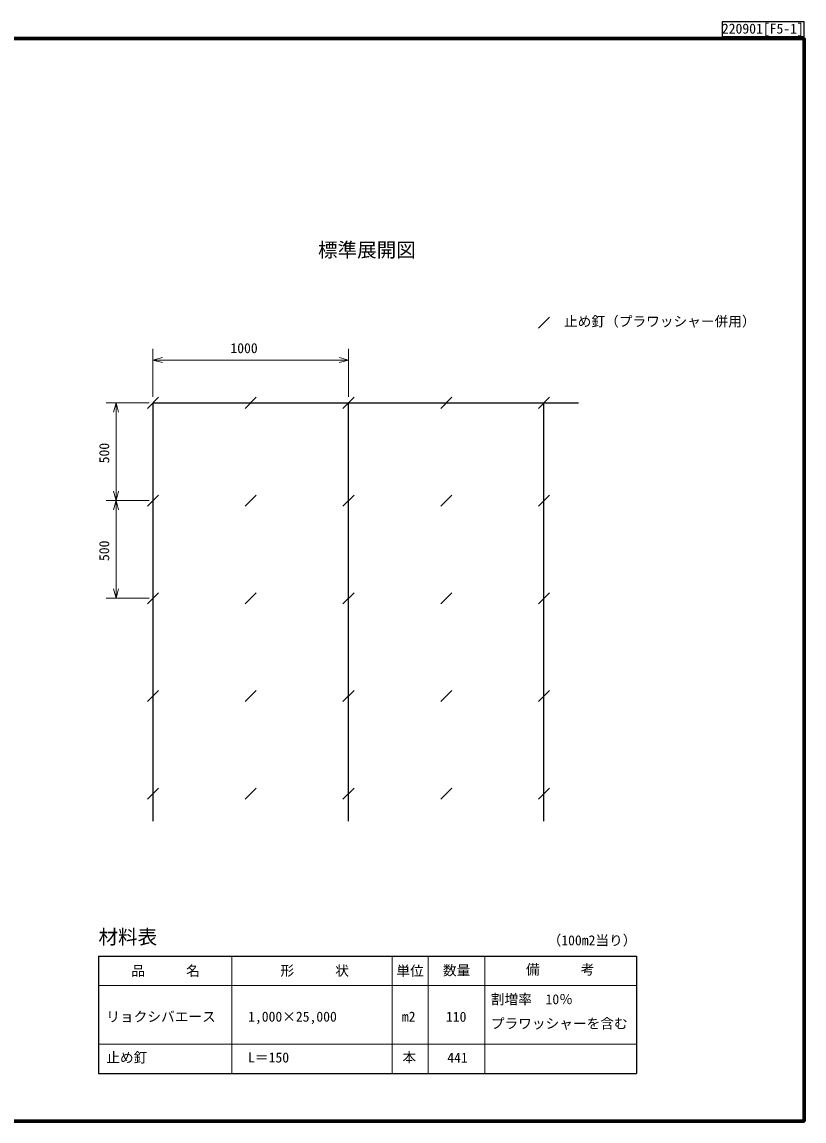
# Model space of a CAD drawing. Units: millimetres, scale not verified. Extents: x 200 to 8200, y 200 to 5825.
# Drawn here: x 4200 to 8200, y 200 to 5825 of the extents above; entities that cross this region are included whole.
import ezdxf
from ezdxf.enums import TextEntityAlignment as Align

# ---------------------------------------------------------------- set-up
doc = ezdxf.new("R2010")
doc.units = ezdxf.units.MM
doc.header["$LTSCALE"] = 20
for name, color, linetype, lineweight in [('C-DOC', 3, 'Continuous', 25), ('C-MTR-FRAM', 5, 'Continuous', 25), ('C-MTR-LINE', 5, 'Continuous', 13), ('C-STR', 7, 'Continuous', 25), ('C-STR-DIM', 1, 'Continuous', 13), ('C-STR-TXT', 7, 'Continuous', 25), ('C-TTL', 2, 'Continuous', 70)]:
    doc.layers.add(name, color=color, linetype=linetype, lineweight=lineweight)
doc.layers.add('C-MTR-TXT', color=5, linetype='Continuous')
doc.layers.add('C-TTL-TXT', color=5, linetype='Continuous')
doc.styles.add('ＭＳ ゴシック', font='')
doc.styles.get('ＭＳ ゴシック').set_extended_font_data('MS Gothic')

msp = doc.modelspace()

# ---------------------------------------------------------------- linework, layer by layer
at = {"layer": 'C-DOC'}
msp.add_lwpolyline([(7780.78, 5750), (8200, 5750), (8200, 5825), (7780.78, 5825)], close=True, dxfattribs=at)
at = {"layer": 'C-MTR-FRAM'}
for p, q in [((4591.14, 1043.8), (7343.48, 1043.8)), ((4591.14, 1043.8), (4591.14, 443.8)), ((7343.48, 1043.8), (7343.48, 443.8)), ((4591.14, 443.8), (7343.48, 443.8))]:
    msp.add_line(p, q, dxfattribs=at)
at = {"layer": 'C-MTR-LINE'}
for p, q in [((5273.68, 1043.8), (5273.68, 443.8)), ((6093, 1044.21), (6093, 443.8)), ((6278, 1043.8), (6278, 443.8)), ((6568, 1043.8), (6568, 443.8)), ((4591.14, 893.8), (7343.48, 893.8)), ((4591.14, 593.8), (7343.48, 593.8))]:
    msp.add_line(p, q, dxfattribs=at)
at = {"layer": 'C-STR'}
for p, q in [((4841.68, 3847.36), (4898.25, 3903.93)), ((5341.68, 3847.36), (5398.25, 3903.93)), ((5841.68, 3847.36), (5898.25, 3903.93)), ((6341.68, 3847.36), (6398.25, 3903.93)), ((6841.68, 3847.36), (6898.25, 3903.93)), ((4869.97, 3875.64), (5869.97, 3875.64)), ((4869.97, 3875.64), (4869.97, 1734.64)), ((5869.97, 3875.64), (7046.97, 3875.64)), ((5869.97, 1734.64), (5869.97, 3875.64)), ((6869.97, 1734.64), (6869.97, 3875.64)), ((4841.68, 3347.36), (4898.25, 3403.93)), ((5341.68, 3347.36), (5398.25, 3403.93)), ((5841.68, 3347.36), (5898.25, 3403.93)), ((6341.68, 3347.36), (6398.25, 3403.93)), ((6841.68, 3347.36), (6898.25, 3403.93)), ((4841.68, 2847.36), (4898.25, 2903.93)), ((5341.68, 2847.36), (5398.25, 2903.93)), ((5841.68, 2847.36), (5898.25, 2903.93)), ((6341.68, 2847.36), (6398.25, 2903.93)), ((6841.68, 2847.36), (6898.25, 2903.93)), ((4841.68, 2347.36), (4898.25, 2403.93)), ((5341.68, 2347.36), (5398.25, 2403.93)), ((5841.68, 2347.36), (5898.25, 2403.93)), ((6341.68, 2347.36), (6398.25, 2403.93)), ((6841.68, 2347.36), (6898.25, 2403.93)), ((4841.68, 1847.36), (4898.25, 1903.93)), ((5341.68, 1847.36), (5398.25, 1903.93)), ((5841.68, 1847.36), (5898.25, 1903.93)), ((6341.68, 1847.36), (6398.25, 1903.93)), ((6841.68, 1847.36), (6898.25, 1903.93))]:
    msp.add_line(p, q, dxfattribs=at)
at = {"layer": 'C-STR-DIM'}
for p, q in [((4869.97, 3905.64), (4869.97, 4152.35)), ((4869.97, 4094.64), (4918.26, 4107.58)), ((5869.97, 4094.64), (5821.67, 4107.58)), ((5869.97, 3905.64), (5869.97, 4152.35)), ((4869.97, 4094.64), (4869.97, 4060.35)), ((4869.97, 4094.64), (4918.26, 4081.7)), ((4869.97, 4094.64), (5869.97, 4094.64)), ((5869.97, 4094.64), (5821.67, 4081.7)), ((5869.97, 4094.64), (5869.97, 4060.35)), ((4849.97, 3875.64), (4629.97, 3875.64)), ((4681.49, 3875.64), (4668.55, 3827.34)), ((4681.49, 3875.64), (4694.43, 3827.34)), ((4681.49, 2875.64), (4681.49, 3875.64)), ((4689.97, 3875.64), (4721.49, 3875.64)), ((4849.97, 3375.64), (4629.97, 3375.64)), ((4681.49, 3375.64), (4668.55, 3423.94)), ((4681.49, 3375.64), (4668.55, 3327.34)), ((4681.49, 3375.64), (4694.43, 3423.94)), ((4681.49, 3375.64), (4694.43, 3327.34)), ((4849.97, 2875.64), (4629.97, 2875.64)), ((4681.49, 2875.64), (4668.55, 2923.94)), ((4681.49, 2875.64), (4694.43, 2923.94))]:
    msp.add_line(p, q, dxfattribs=at)
at = {"layer": 'C-STR-TXT'}
msp.add_line((6841.68, 4258.27), (6898.25, 4314.84), dxfattribs=at)
at = {"layer": 'C-TTL'}
msp.add_lwpolyline([(200, 200), (8200, 200), (8200, 5740), (200, 5740)], close=True, dxfattribs=at)

# ---------------------------------------------------------------- texts
at = {"layer": 'C-MTR-TXT', "style": 'ＭＳ ゴシック'}
for s, p in [('（100m2当り）', (6888.48, 1083.8)), ('\u3000品\u3000\u3000\u3000名\u3000', (4689.31, 927.99)), ('形\u3000\u3000\u3000状\u3000', (5522.14, 928.31)), ('単位', (6115.19, 927.57)), ('数量', (6352.96, 929.99)), ('\u3000備\u3000\u3000\u3000考\u3000', (6708.11, 934.83)), ('割増率\u300010％', (6598, 782.11)), ('リョクシバエース', (4631.14, 693.07)), ('1,000×25,000', (5356.58, 693.22)), ('m2', (6142.71, 693.12)), ('110', (6368.47, 692.66)), ('プラワッシャーを含む', (6598, 657.9)), ('止め釘', (4631.14, 484.21)), ('L＝150', (5356.58, 484.12)), ('本', (6145.82, 484.72)), ('441', (6375.26, 482.99))]:
    msp.add_text(s, height=51.32, dxfattribs=at).set_placement(p, align=Align.BOTTOM_LEFT)
at = {"layer": 'C-STR-DIM', "color": 3, "style": 'ＭＳ ゴシック'}
msp.add_text('220901[F5-1]', height=51.32, dxfattribs=at).set_placement((7780, 5750), align=Align.BOTTOM_LEFT)
at = {"layer": 'C-STR-DIM', "color": 7, "style": 'ＭＳ ゴシック'}
for s, p in [('止め釘（プラワッシャー併用）', (6972.47, 4251.56)), ('1000', (5265.97, 4114.64))]:
    msp.add_text(s, height=51.32, dxfattribs=at).set_placement(p, align=Align.BOTTOM_LEFT)
for p in [(4661.49, 3566.1), (4661.49, 3066.1)]:
    msp.add_text('500', height=51.32, rotation=90, dxfattribs=at).set_placement(p, align=Align.BOTTOM_LEFT)
at = {"layer": 'C-TTL-TXT', "color": 7, "style": 'ＭＳ ゴシック'}
msp.add_text('標準展開図', height=73.31, dxfattribs=at).set_placement((5714.07, 4599.81), align=Align.BOTTOM_LEFT)
at = {"layer": 'C-TTL-TXT', "style": 'ＭＳ ゴシック'}
msp.add_text('材料表', height=73.31, dxfattribs=at).set_placement((4591.14, 1083.8), align=Align.BOTTOM_LEFT)

doc.saveas('drawing.dxf')
